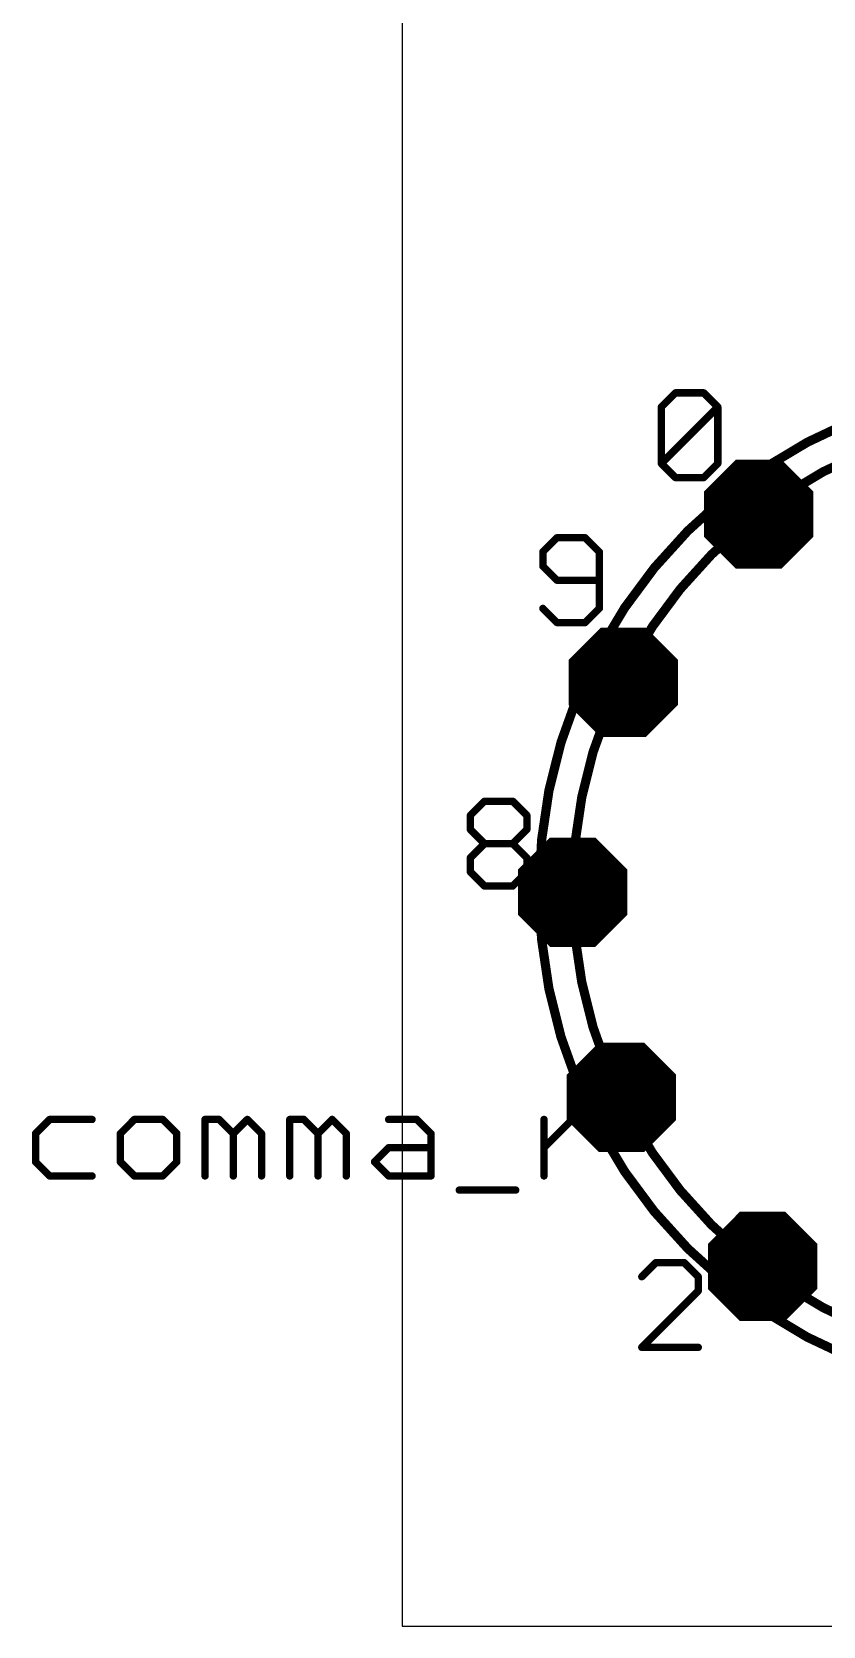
# Model space of a CAD drawing. Extents: x -5 to 105, y 0 to 80.
# Drawn here: x -5.11 to 5.81, y 0 to 22 of the extents above; entities that cross this region are included whole.
import ezdxf

# ---------------------------------------------------------------- set-up
doc = ezdxf.new("R2010")
doc.units = 0
for name, color, linetype in [('17', 82, 'CONTINUOUS'), ('20', 7, 'CONTINUOUS'), ('21', 253, 'CONTINUOUS')]:
    doc.layers.add(name, color=color, linetype=linetype)

# ---------------------------------------------------------------- blocks, each defined once
blk = doc.blocks.new('OCTAGONP')
at = {"const_width": 0.5}
blk.add_lwpolyline([(-0.25, -0.1036), (-0.25, 0.1036), (-0.1036, 0.25), (0.1036, 0.25), (0.25, 0.1036), (0.25, -0.1036), (0.1036, -0.25), (-0.1036, -0.25), (-0.25, -0.1036), (-0.25, 0.1036)], dxfattribs=at)

msp = doc.modelspace()

# ---------------------------------------------------------------- linework, layer by layer
at = {"layer": '20'}
for p, q in [((0, 80), (0, 0)), ((0, 0), (100, 0))]:
    msp.add_line(p, q, dxfattribs=at)
at = {"layer": '21'}
for points, const_width in [([(8.89, 3.16, 1), (8.89, 17.16, 1), (8.89, 3.16)], 0.127), ([(3.7706, 17.0405, 1), (3.7706, 16.9897)], 0.0508), ([(3.7886, 16.9971, 1), (3.7526, 17.0331)], 0.0508), ([(4.1784, 17.0331, 1), (4.1424, 16.9971)], 0.0508), ([(4.1604, 16.9897, 1), (4.1604, 17.0405)], 0.0508), ([(8.89, 3.6223, 1), (8.89, 16.6977, 1), (8.89, 3.6223)], 0.127), ([(3.5578, 16.8382, 1), (3.5938, 16.8022)], 0.0508), ([(3.6012, 16.8202, 1), (3.5504, 16.8202)], 0.0508), ([(4.3807, 16.8202, 1), (4.3299, 16.8202)], 0.0508), ([(4.3733, 16.8022, 1), (4.3373, 16.8382)], 0.0508), ([(4.3373, 16.8022, 1), (4.3733, 16.8382)], 0.0508), ([(3.5938, 16.0586, 1), (3.5578, 16.0226)], 0.0508), ([(3.5578, 16.0586, 1), (3.5938, 16.0226)], 0.0508), ([(3.5504, 16.0406, 1), (3.6012, 16.0406)], 0.0508), ([(4.3299, 16.0406, 1), (4.3807, 16.0406)], 0.0508), ([(4.3733, 16.0226, 1), (4.3373, 16.0586)], 0.0508), ([(3.7706, 15.8712, 1), (3.7706, 15.8204)], 0.0508), ([(3.7526, 15.8278, 1), (3.7886, 15.8638)], 0.0508), ([(4.1424, 15.8638, 1), (4.1784, 15.8278)], 0.0508), ([(4.1604, 15.8204, 1), (4.1604, 15.8712)], 0.0508), ([(2.1356, 15.0405, 1), (2.1356, 14.9897)], 0.0508), ([(2.1536, 14.9971, 1), (2.1176, 15.0331)], 0.0508), ([(2.5434, 15.0331, 1), (2.5074, 14.9971)], 0.0508), ([(2.5254, 14.9897, 1), (2.5254, 15.0405)], 0.0508), ([(1.9228, 14.8382, 1), (1.9588, 14.8022)], 0.0508), ([(1.9662, 14.8202, 1), (1.9154, 14.8202)], 0.0508), ([(2.7457, 14.8202, 1), (2.6949, 14.8202)], 0.0508), ([(2.7023, 14.8022, 1), (2.7383, 14.8382)], 0.0508), ([(1.9588, 14.6433, 1), (1.9228, 14.6073)], 0.0508), ([(1.9154, 14.6253, 1), (1.9662, 14.6253)], 0.0508), ([(2.1356, 14.4558, 1), (2.1356, 14.405)], 0.0508), ([(2.1176, 14.4124, 1), (2.1536, 14.4484)], 0.0508), ([(2.7203, 14.405, 1), (2.7203, 14.4558)], 0.0508), ([(1.9588, 14.0586, 1), (1.9228, 14.0226)], 0.0508), ([(2.7383, 14.0226, 1), (2.7023, 14.0586)], 0.0508), ([(2.1356, 13.8712, 1), (2.1356, 13.8204)], 0.0508), ([(2.1176, 13.8278, 1), (2.1536, 13.8638)], 0.0508), ([(2.5074, 13.8638, 1), (2.5434, 13.8278)], 0.0508), ([(2.5254, 13.8204, 1), (2.5254, 13.8712)], 0.0508), ([(2.6949, 14.0406, 1), (2.7457, 14.0406)], 0.0508), ([(0.9228, 11.2032, 1), (0.9588, 11.1672)], 0.0508), ([(0.9662, 11.1852, 1), (0.9154, 11.1852)], 0.0508), ([(1.1356, 11.4055, 1), (1.1356, 11.3547)], 0.0508), ([(1.1536, 11.3621, 1), (1.1176, 11.3981)], 0.0508), ([(1.5434, 11.3981, 1), (1.5074, 11.3621)], 0.0508), ([(1.5254, 11.3547, 1), (1.5254, 11.4055)], 0.0508), ([(1.7457, 11.1852, 1), (1.6949, 11.1852)], 0.0508), ([(1.7023, 11.1672, 1), (1.7383, 11.2032)], 0.0508), ([(0.9588, 11.0083, 1), (0.9228, 10.9723)], 0.0508), ([(0.9154, 10.9903, 1), (0.9662, 10.9903)], 0.0508), ([(1.6949, 10.9903, 1), (1.7457, 10.9903)], 0.0508), ([(1.7383, 10.9723, 1), (1.7023, 11.0083)], 0.0508), ([(1.1356, 10.8208, 1), (1.1356, 10.77)], 0.0508), ([(1.1536, 10.7774, 1), (1.1176, 10.8134)], 0.0508), ([(1.1176, 10.7774, 1), (1.1536, 10.8134)], 0.0508), ([(1.5434, 10.8134, 1), (1.5074, 10.7774)], 0.0508), ([(1.5074, 10.8134, 1), (1.5434, 10.7774)], 0.0508), ([(1.5254, 10.77, 1), (1.5254, 10.8208)], 0.0508), ([(0.9228, 10.6185, 1), (0.9588, 10.5825)], 0.0508), ([(0.9662, 10.6005, 1), (0.9154, 10.6005)], 0.0508), ([(1.7457, 10.6005, 1), (1.6949, 10.6005)], 0.0508), ([(1.7023, 10.5825, 1), (1.7383, 10.6185)], 0.0508), ([(0.9588, 10.4236, 1), (0.9228, 10.3876)], 0.0508), ([(0.9154, 10.4056, 1), (0.9662, 10.4056)], 0.0508), ([(1.6949, 10.4056, 1), (1.7457, 10.4056)], 0.0508), ([(1.7383, 10.3876, 1), (1.7023, 10.4236)], 0.0508), ([(1.1356, 10.2362, 1), (1.1356, 10.1854)], 0.0508), ([(1.1176, 10.1928, 1), (1.1536, 10.2288)], 0.0508), ([(1.5074, 10.2288, 1), (1.5434, 10.1928)], 0.0508), ([(1.5254, 10.1854, 1), (1.5254, 10.2362)], 0.0508), ([(-4.8644, 7.0157, 1), (-4.8644, 6.9649)], 0.0508), ([(-4.8464, 6.9723, 1), (-4.8824, 7.0083)], 0.0508), ([(-4.2797, 6.9649, 1), (-4.2797, 7.0157)], 0.0508), ([(-3.6951, 7.0157, 1), (-3.6951, 6.9649)], 0.0508), ([(-3.6771, 6.9723, 1), (-3.7131, 7.0083)], 0.0508), ([(-3.2873, 7.0083, 1), (-3.3233, 6.9723)], 0.0508), ([(-3.3053, 6.9649, 1), (-3.3053, 7.0157)], 0.0508), ([(-2.6952, 6.9903, 1), (-2.746, 6.9903)], 0.0508), ([(-2.7206, 7.0157, 1), (-2.7206, 6.9649)], 0.0508), ([(-2.5078, 7.0083, 1), (-2.5438, 6.9723)], 0.0508), ([(-2.5258, 6.9649, 1), (-2.5258, 7.0157)], 0.0508), ([(-2.118, 7.0083, 1), (-2.154, 6.9723)], 0.0508), ([(-2.118, 6.9723, 1), (-2.154, 7.0083)], 0.0508), ([(-1.5259, 6.9903, 1), (-1.5767, 6.9903)], 0.0508), ([(-1.5513, 7.0157, 1), (-1.5513, 6.9649)], 0.0508), ([(-1.3385, 7.0083, 1), (-1.3745, 6.9723)], 0.0508), ([(-1.3565, 6.9649, 1), (-1.3565, 7.0157)], 0.0508), ([(-0.9487, 7.0083, 1), (-0.9847, 6.9723)], 0.0508), ([(-0.9487, 6.9723, 1), (-0.9847, 7.0083)], 0.0508), ([(-0.1872, 7.0157, 1), (-0.1872, 6.9649)], 0.0508), ([(0.2206, 7.0083, 1), (0.1846, 6.9723)], 0.0508), ([(0.2026, 6.9649, 1), (0.2026, 7.0157)], 0.0508), ([(1.982, 6.9903, 1), (1.9312, 6.9903)], 0.0508), ([(2.3463, 7.0157, 1), (2.3463, 6.9649)], 0.0508), ([(2.3643, 6.9723, 1), (2.3283, 7.0083)], 0.0508), ([(2.5412, 6.9649, 1), (2.5412, 7.0157)], 0.0508), ([(-5.0772, 6.8134, 1), (-5.0412, 6.7774)], 0.0508), ([(-5.0338, 6.7954, 1), (-5.0846, 6.7954)], 0.0508), ([(-3.9079, 6.8134, 1), (-3.8719, 6.7774)], 0.0508), ([(-3.8645, 6.7954, 1), (-3.9153, 6.7954)], 0.0508), ([(-3.085, 6.7954, 1), (-3.1358, 6.7954)], 0.0508), ([(-3.1284, 6.7774, 1), (-3.0924, 6.8134)], 0.0508), ([(-2.3489, 6.8134, 1), (-2.3129, 6.7774)], 0.0508), ([(-2.3055, 6.7954, 1), (-2.3563, 6.7954)], 0.0508), ([(-2.3489, 6.7774, 1), (-2.3129, 6.8134)], 0.0508), ([(-1.9157, 6.7954, 1), (-1.9665, 6.7954)], 0.0508), ([(-1.9591, 6.7774, 1), (-1.9231, 6.8134)], 0.0508), ([(-1.1796, 6.8134, 1), (-1.1436, 6.7774)], 0.0508), ([(-1.1362, 6.7954, 1), (-1.187, 6.7954)], 0.0508), ([(-1.1796, 6.7774, 1), (-1.1436, 6.8134)], 0.0508), ([(-0.7464, 6.7954, 1), (-0.7972, 6.7954)], 0.0508), ([(-0.7898, 6.7774, 1), (-0.7538, 6.8134)], 0.0508), ([(0.4229, 6.7954, 1), (0.3721, 6.7954)], 0.0508), ([(0.3795, 6.7774, 1), (0.4155, 6.8134)], 0.0508), ([(-0.1872, 6.6259, 1), (-0.1872, 6.5751)], 0.0508), ([(-0.1692, 6.5825, 1), (-0.2052, 6.6185)], 0.0508), ([(0.3975, 6.5751, 1), (0.3975, 6.6259)], 0.0508), ([(1.9386, 6.6185, 1), (1.9746, 6.5825)], 0.0508), ([(-5.0412, 6.4236, 1), (-5.0772, 6.3876)], 0.0508), ([(-5.0846, 6.4056, 1), (-5.0338, 6.4056)], 0.0508), ([(-3.8719, 6.4236, 1), (-3.9079, 6.3876)], 0.0508), ([(-3.9153, 6.4056, 1), (-3.8645, 6.4056)], 0.0508), ([(-3.1358, 6.4056, 1), (-3.085, 6.4056)], 0.0508), ([(-3.0924, 6.3876, 1), (-3.1284, 6.4236)], 0.0508), ([(-0.364, 6.4236, 1), (-0.4, 6.3876)], 0.0508), ([(-0.4, 6.4236, 1), (-0.364, 6.3876)], 0.0508), ([(-4.8644, 6.2362, 1), (-4.8644, 6.1854)], 0.0508), ([(-4.8824, 6.1928, 1), (-4.8464, 6.2288)], 0.0508), ([(-4.2797, 6.1854, 1), (-4.2797, 6.2362)], 0.0508), ([(-3.6951, 6.2362, 1), (-3.6951, 6.1854)], 0.0508), ([(-3.7131, 6.1928, 1), (-3.6771, 6.2288)], 0.0508), ([(-3.3233, 6.2288, 1), (-3.2873, 6.1928)], 0.0508), ([(-3.3053, 6.1854, 1), (-3.3053, 6.2362)], 0.0508), ([(-2.746, 6.2108, 1), (-2.6952, 6.2108)], 0.0508), ([(-2.3563, 6.2108, 1), (-2.3055, 6.2108)], 0.0508), ([(-1.9665, 6.2108, 1), (-1.9157, 6.2108)], 0.0508), ([(-1.5767, 6.2108, 1), (-1.5259, 6.2108)], 0.0508), ([(-1.187, 6.2108, 1), (-1.1362, 6.2108)], 0.0508), ([(-0.7972, 6.2108, 1), (-0.7464, 6.2108)], 0.0508), ([(-0.1872, 6.2362, 1), (-0.1872, 6.1854)], 0.0508), ([(-0.2052, 6.1928, 1), (-0.1692, 6.2288)], 0.0508), ([(0.3721, 6.2108, 1), (0.4229, 6.2108)], 0.0508), ([(0.3975, 6.1854, 1), (0.3975, 6.2362)], 0.0508), ([(1.9312, 6.2108, 1), (1.982, 6.2108)], 0.0508), ([(0.7873, 6.0414, 1), (0.7873, 5.9906)], 0.0508), ([(1.5668, 5.9906, 1), (1.5668, 6.0414)], 0.0508), ([(3.5006, 5.0405, 1), (3.5006, 4.9897)], 0.0508), ([(3.5186, 4.9971, 1), (3.4826, 5.0331)], 0.0508), ([(3.9084, 5.0331, 1), (3.8724, 4.9971)], 0.0508), ([(3.8904, 4.9897, 1), (3.8904, 5.0405)], 0.0508), ([(3.2878, 4.8382, 1), (3.3238, 4.8022)], 0.0508), ([(4.1107, 4.8202, 1), (4.0599, 4.8202)], 0.0508), ([(4.0673, 4.8022, 1), (4.1033, 4.8382)], 0.0508), ([(4.0599, 4.6253, 1), (4.1107, 4.6253)], 0.0508), ([(4.1033, 4.6073, 1), (4.0673, 4.6433)], 0.0508), ([(3.2878, 3.8638, 1), (3.3238, 3.8278)], 0.0508), ([(3.3058, 3.8712, 1), (3.3058, 3.8204)], 0.0508), ([(4.0853, 3.8204, 1), (4.0853, 3.8712)], 0.0508)]:
    msp.add_lwpolyline(points, format="xyb", dxfattribs=dict(at, const_width=const_width))
at = {"layer": '21', "const_width": 0.1016}
for points in [[(3.5758, 16.8202), (3.7706, 17.0151)], [(3.7706, 17.0151), (4.1604, 17.0151)], [(4.1604, 17.0151), (4.3553, 16.8202)], [(3.5758, 16.0406), (3.5758, 16.8202)], [(3.5758, 16.0406), (4.3553, 16.8202)], [(4.3553, 16.8202), (4.3553, 16.0406)], [(3.7706, 15.8458), (3.5758, 16.0406)], [(4.3553, 16.0406), (4.1604, 15.8458)], [(4.1604, 15.8458), (3.7706, 15.8458)], [(2.1356, 15.0151), (1.9408, 14.8202)], [(2.5254, 15.0151), (2.1356, 15.0151)], [(2.7203, 14.8202), (2.5254, 15.0151)], [(1.9408, 14.8202), (1.9408, 14.6253)], [(2.7203, 14.0406), (2.7203, 14.8202)], [(1.9408, 14.6253), (2.1356, 14.4304)], [(2.1356, 14.4304), (2.7203, 14.4304)], [(1.9408, 14.0406), (2.1356, 13.8458)], [(2.5254, 13.8458), (2.7203, 14.0406)], [(2.1356, 13.8458), (2.5254, 13.8458)], [(0.9408, 11.1852), (1.1356, 11.3801)], [(0.9408, 10.9903), (0.9408, 11.1852)], [(1.1356, 11.3801), (1.5254, 11.3801)], [(1.5254, 11.3801), (1.7203, 11.1852)], [(1.7203, 11.1852), (1.7203, 10.9903)], [(1.1356, 10.7954), (0.9408, 10.9903)], [(1.7203, 10.9903), (1.5254, 10.7954)], [(0.9408, 10.6005), (1.1356, 10.7954)], [(1.1356, 10.7954), (1.5254, 10.7954)], [(1.5254, 10.7954), (1.7203, 10.6005)], [(0.9408, 10.4056), (0.9408, 10.6005)], [(1.7203, 10.6005), (1.7203, 10.4056)], [(1.1356, 10.2108), (0.9408, 10.4056)], [(1.7203, 10.4056), (1.5254, 10.2108)], [(1.5254, 10.2108), (1.1356, 10.2108)], [(-4.8644, 6.9903), (-5.0592, 6.7954)], [(-4.2797, 6.9903), (-4.8644, 6.9903)], [(-3.6951, 6.9903), (-3.8899, 6.7954)], [(-3.3053, 6.9903), (-3.6951, 6.9903)], [(-3.1104, 6.7954), (-3.3053, 6.9903)], [(-2.7206, 6.2108), (-2.7206, 6.9903)], [(-2.7206, 6.9903), (-2.5258, 6.9903)], [(-2.5258, 6.9903), (-2.3309, 6.7954)], [(-2.3309, 6.7954), (-2.136, 6.9903)], [(-2.136, 6.9903), (-1.9411, 6.7954)], [(-1.5513, 6.2108), (-1.5513, 6.9903)], [(-1.5513, 6.9903), (-1.3565, 6.9903)], [(-1.3565, 6.9903), (-1.1616, 6.7954)], [(-1.1616, 6.7954), (-0.9667, 6.9903)], [(-0.9667, 6.9903), (-0.7718, 6.7954)], [(-0.1872, 6.9903), (0.2026, 6.9903)], [(0.2026, 6.9903), (0.3975, 6.7954)], [(1.9566, 6.2108), (1.9566, 6.9903)], [(1.9566, 6.6005), (2.3463, 6.9903)], [(2.3463, 6.9903), (2.5412, 6.9903)], [(-5.0592, 6.7954), (-5.0592, 6.4056)], [(-3.8899, 6.7954), (-3.8899, 6.4056)], [(-3.1104, 6.4056), (-3.1104, 6.7954)], [(-2.3309, 6.7954), (-2.3309, 6.2108)], [(-1.9411, 6.7954), (-1.9411, 6.2108)], [(-1.1616, 6.7954), (-1.1616, 6.2108)], [(-0.7718, 6.7954), (-0.7718, 6.2108)], [(0.3975, 6.7954), (0.3975, 6.2108)], [(-0.382, 6.4056), (-0.1872, 6.6005)], [(-0.1872, 6.6005), (0.3975, 6.6005)], [(-5.0592, 6.4056), (-4.8644, 6.2108)], [(-3.8899, 6.4056), (-3.6951, 6.2108)], [(-3.3053, 6.2108), (-3.1104, 6.4056)], [(-0.1872, 6.2108), (-0.382, 6.4056)], [(-4.8644, 6.2108), (-4.2797, 6.2108)], [(-3.6951, 6.2108), (-3.3053, 6.2108)], [(0.3975, 6.2108), (-0.1872, 6.2108)], [(0.7873, 6.016), (1.5668, 6.016)], [(3.5006, 5.0151), (3.3058, 4.8202)], [(3.8904, 5.0151), (3.5006, 5.0151)], [(4.0853, 4.8202), (3.8904, 5.0151)], [(4.0853, 4.6253), (4.0853, 4.8202)], [(3.3058, 3.8458), (4.0853, 4.6253)], [(4.0853, 3.8458), (3.3058, 3.8458)]]:
    msp.add_lwpolyline(points, dxfattribs=at)

# ---------------------------------------------------------------- block references
at = {"layer": '17', "xscale": 1.508, "yscale": 1.508}
for p in [(4.9185, 15.3412), (4.9185, 15.3412), (3.0501, 13.0198), (3.0501, 13.0198), (2.3516, 10.1253), (2.3516, 10.1253), (3.0256, 7.2949), (3.0256, 7.2949), (4.9725, 4.9629), (4.9725, 4.9629)]:
    msp.add_blockref('OCTAGONP', p, dxfattribs=at)

doc.saveas('drawing.dxf')
